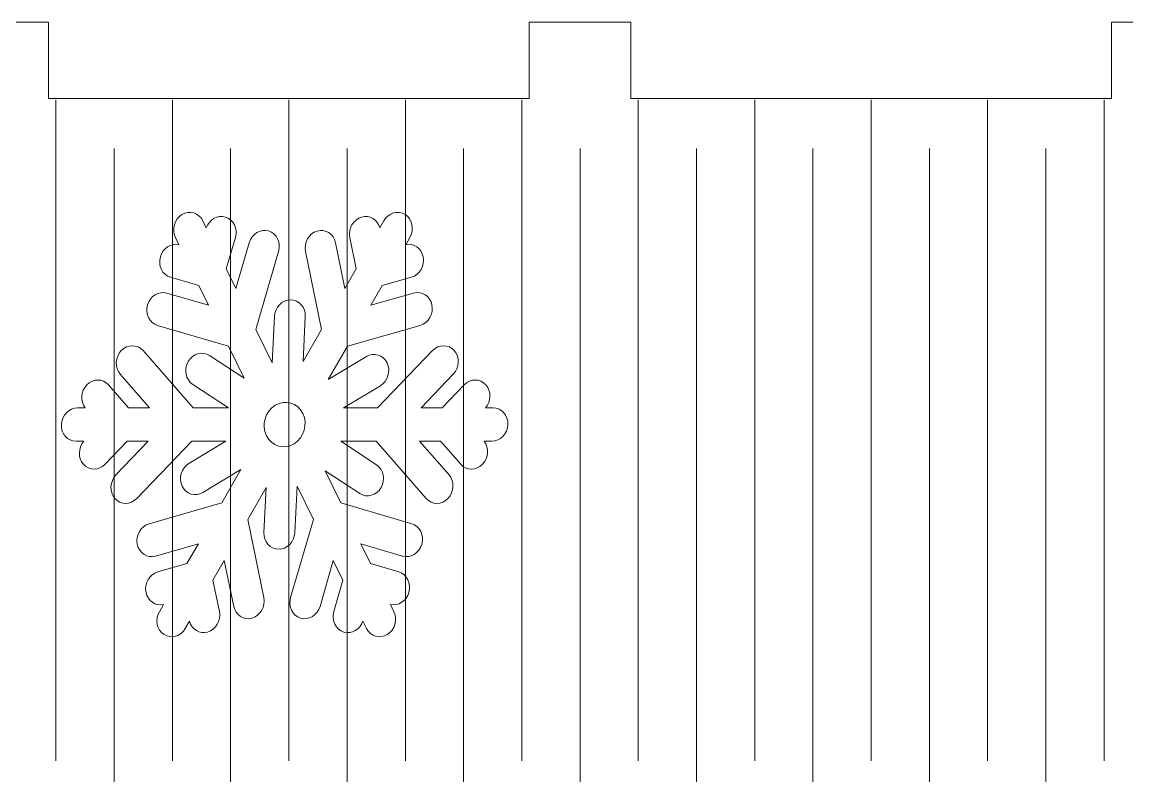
# Model space of a CAD drawing. Header units: centimetres. Extents: x -24.3 to 24.3, y -22.3 to 22.8.
# Drawn here: x -1.66 to 4.13, y -10.15 to -6.2 of the extents above; entities that cross this region are included whole.
import ezdxf

# ---------------------------------------------------------------- set-up
doc = ezdxf.new("R2010")
doc.units = ezdxf.units.CM
doc.header["$MEASUREMENT"] = 0
doc.layers.add('layer 1', color=7, linetype='Continuous')

msp = doc.modelspace()

# ---------------------------------------------------------------- linework, layer by layer
at = {"layer": 'layer 1', "color": 177, "lineweight": 9}
msp.add_open_spline([(-19.93213, -6.60133), (-19.93213, -6.60133), (-17.30459, -6.60133), (-17.30459, -6.60133), (-17.30459, -6.60133), (-17.30459, -6.60133), (-17.30459, -6.20133), (-17.30459, -6.20133), (-17.30459, -6.20133), (-17.30459, -6.20133), (-16.77125, -6.20133), (-16.77125, -6.20133), (-16.77125, -6.20133), (-16.77125, -6.20133), (-16.77125, -6.60133), (-16.77125, -6.60133), (-16.77125, -6.60133), (-16.77125, -6.60133), (-14.25361, -6.60133), (-14.25361, -6.60133), (-14.25361, -6.60133), (-14.25361, -6.60133), (-14.25361, -6.20133), (-14.25361, -6.20133), (-14.25361, -6.20133), (-14.25361, -6.20133), (-13.72028, -6.20133), (-13.72028, -6.20133), (-13.72028, -6.20133), (-13.72028, -6.20133), (-13.72028, -6.60133), (-13.72028, -6.60133), (-13.72028, -6.60133), (-13.72028, -6.60133), (-11.20265, -6.60133), (-11.20265, -6.60133), (-11.20265, -6.60133), (-11.20265, -6.60133), (-11.20265, -6.20133), (-11.20265, -6.20133), (-11.20265, -6.20133), (-11.20265, -6.20133), (-10.66932, -6.20133), (-10.66932, -6.20133), (-10.66932, -6.20133), (-10.66932, -6.20133), (-10.66932, -6.60133), (-10.66932, -6.60133), (-10.66932, -6.60133), (-10.66932, -6.60133), (-8.15169, -6.60133), (-8.15169, -6.60133), (-8.15169, -6.60133), (-8.15169, -6.60133), (-8.15169, -6.20133), (-8.15169, -6.20133), (-8.15169, -6.20133), (-8.15169, -6.20133), (-7.61836, -6.20133), (-7.61836, -6.20133), (-7.61836, -6.20133), (-7.61836, -6.20133), (-7.61836, -6.60133), (-7.61836, -6.60133), (-7.61836, -6.60133), (-7.61836, -6.60133), (-5.10073, -6.60133), (-5.10073, -6.60133), (-5.10073, -6.60133), (-5.10073, -6.60133), (-5.10073, -6.20133), (-5.10073, -6.20133), (-5.10073, -6.20133), (-5.10073, -6.20133), (-4.5674, -6.20133), (-4.5674, -6.20133), (-4.5674, -6.20133), (-4.5674, -6.20133), (-4.5674, -6.60133), (-4.5674, -6.60133), (-4.5674, -6.60133), (-4.5674, -6.60133), (-2.04977, -6.60133), (-2.04977, -6.60133), (-2.04977, -6.60133), (-2.04977, -6.60133), (-2.04977, -6.20133), (-2.04977, -6.20133), (-2.04977, -6.20133), (-2.04977, -6.20133), (-1.51644, -6.20133), (-1.51644, -6.20133), (-1.51644, -6.20133), (-1.51644, -6.20133), (-1.51644, -6.60133), (-1.51644, -6.60133), (-1.51644, -6.60133), (-1.51644, -6.60133), (1.0012, -6.60133), (1.0012, -6.60133), (1.0012, -6.60133), (1.0012, -6.60133), (1.0012, -6.20133), (1.0012, -6.20133), (1.0012, -6.20133), (1.0012, -6.20133), (1.53453, -6.20133), (1.53453, -6.20133), (1.53453, -6.20133), (1.53453, -6.20133), (1.53453, -6.60133), (1.53453, -6.60133), (1.53453, -6.60133), (1.53453, -6.60133), (4.05217, -6.60133), (4.05217, -6.60133), (4.05217, -6.60133), (4.05217, -6.60133), (4.05217, -6.20133), (4.05217, -6.20133), (4.05217, -6.20133), (4.05217, -6.20133), (4.58551, -6.20133), (4.58551, -6.20133), (4.58551, -6.20133), (4.58551, -6.20133), (4.58551, -6.60133), (4.58551, -6.60133), (4.58551, -6.60133), (4.58551, -6.60133), (7.10315, -6.60133), (7.10315, -6.60133), (7.10315, -6.60133), (7.10315, -6.60133), (7.10315, -6.20133), (7.10315, -6.20133), (7.10315, -6.20133), (7.10315, -6.20133), (7.63648, -6.20133), (7.63648, -6.20133), (7.63648, -6.20133), (7.63648, -6.20133), (7.63648, -6.60133), (7.63648, -6.60133), (7.63648, -6.60133), (7.63648, -6.60133), (10.15411, -6.60133), (10.15411, -6.60133), (10.15411, -6.60133), (10.15411, -6.60133), (10.15411, -6.20133), (10.15411, -6.20133), (10.15411, -6.20133), (10.15411, -6.20133), (10.68744, -6.20133), (10.68744, -6.20133), (10.68744, -6.20133), (10.68744, -6.20133), (10.68744, -6.60133), (10.68744, -6.60133), (10.68744, -6.60133), (10.68744, -6.60133), (13.20507, -6.60133), (13.20507, -6.60133), (13.20507, -6.60133), (13.20507, -6.60133), (13.20507, -6.20133), (13.20507, -6.20133), (13.20507, -6.20133), (13.20507, -6.20133), (13.7384, -6.20133), (13.7384, -6.20133), (13.7384, -6.20133), (13.7384, -6.20133), (13.7384, -6.60133), (13.7384, -6.60133), (13.7384, -6.60133), (13.7384, -6.60133), (16.25603, -6.60133), (16.25603, -6.60133), (16.25603, -6.60133), (16.25603, -6.60133), (16.25603, -6.20133), (16.25603, -6.20133), (16.25603, -6.20133), (16.25603, -6.20133), (16.78936, -6.20133), (16.78936, -6.20133), (16.78936, -6.20133), (16.78936, -6.20133), (16.78936, -6.60133), (16.78936, -6.60133), (16.78936, -6.60133), (16.78936, -6.60133), (19.30699, -6.60133), (19.30699, -6.60133), (19.30699, -6.60133), (19.30699, -6.60133), (19.30699, -6.20133), (19.30699, -6.20133), (19.30699, -6.20133), (19.30699, -6.20133), (19.84032, -6.20133), (19.84032, -6.20133), (19.84032, -6.20133), (19.84032, -6.20133), (19.84032, -6.60133), (19.84032, -6.60133), (19.84032, -6.60133), (19.84032, -6.60133), (22.46787, -6.60133), (22.46787, -6.60133), (22.46787, -6.60133), (22.46787, -6.60133), (22.46787, -6.20133), (22.46787, -6.20133), (22.46787, -6.20133), (22.46787, -6.20133), (23.0012, -6.20133), (23.0012, -6.20133), (23.0012, -6.20133), (23.0012, -8.91244), (23.0012, -11.62356), (23.0012, -14.33467), (23.0012, -14.33467), (23.0012, -14.33467), (22.46787, -14.33467), (22.46787, -14.33467), (22.46787, -14.33467), (22.46787, -14.33467), (22.46787, -13.93467), (22.46787, -13.93467), (22.46787, -13.93467), (22.46787, -13.93467), (19.84032, -13.93467), (19.84032, -13.93467), (19.84032, -13.93467), (19.84032, -13.93467), (19.84032, -14.33467), (19.84032, -14.33467), (19.84032, -14.33467), (19.84032, -14.33467), (19.30699, -14.33467), (19.30699, -14.33467), (19.30699, -14.33467), (19.30699, -14.33467), (19.30699, -13.93467), (19.30699, -13.93467), (19.30699, -13.93467), (19.30699, -13.93467), (16.78936, -13.93467), (16.78936, -13.93467), (16.78936, -13.93467), (16.78936, -13.93467), (16.78936, -14.33467), (16.78936, -14.33467), (16.78936, -14.33467), (16.78936, -14.33467), (16.25603, -14.33467), (16.25603, -14.33467), (16.25603, -14.33467), (16.25603, -14.33467), (16.25603, -13.93467), (16.25603, -13.93467), (16.25603, -13.93467), (16.25603, -13.93467), (13.7384, -13.93467), (13.7384, -13.93467), (13.7384, -13.93467), (13.7384, -13.93467), (13.7384, -14.33467), (13.7384, -14.33467), (13.7384, -14.33467), (13.7384, -14.33467), (13.20507, -14.33467), (13.20507, -14.33467), (13.20507, -14.33467), (13.20507, -14.33467), (13.20507, -13.93467), (13.20507, -13.93467), (13.20507, -13.93467), (13.20507, -13.93467), (10.68744, -13.93467), (10.68744, -13.93467), (10.68744, -13.93467), (10.68744, -13.93467), (10.68744, -14.33467), (10.68744, -14.33467), (10.68744, -14.33467), (10.68744, -14.33467), (10.15411, -14.33467), (10.15411, -14.33467), (10.15411, -14.33467), (10.15411, -14.33467), (10.15411, -13.93467), (10.15411, -13.93467), (10.15411, -13.93467), (10.15411, -13.93467), (7.63648, -13.93467), (7.63648, -13.93467), (7.63648, -13.93467), (7.63648, -13.93467), (7.63648, -14.33467), (7.63648, -14.33467), (7.63648, -14.33467), (7.63648, -14.33467), (7.10315, -14.33467), (7.10315, -14.33467), (7.10315, -14.33467), (7.10315, -14.33467), (7.10315, -13.93467), (7.10315, -13.93467), (7.10315, -13.93467), (7.10315, -13.93467), (4.58551, -13.93467), (4.58551, -13.93467), (4.58551, -13.93467), (4.58551, -13.93467), (4.58551, -14.33467), (4.58551, -14.33467), (4.58551, -14.33467), (4.58551, -14.33467), (4.05217, -14.33467), (4.05217, -14.33467), (4.05217, -14.33467), (4.05217, -14.33467), (4.05217, -13.93467), (4.05217, -13.93467), (4.05217, -13.93467), (4.05217, -13.93467), (1.53453, -13.93467), (1.53453, -13.93467), (1.53453, -13.93467), (1.53453, -13.93467), (1.53453, -14.33467), (1.53453, -14.33467), (1.53453, -14.33467), (1.53453, -14.33467), (1.0012, -14.33467), (1.0012, -14.33467), (1.0012, -14.33467), (1.0012, -14.33467), (1.0012, -13.93467), (1.0012, -13.93467), (1.0012, -13.93467), (1.0012, -13.93467), (-1.51644, -13.93467), (-1.51644, -13.93467), (-1.51644, -13.93467), (-1.51644, -13.93467), (-1.51644, -14.33467), (-1.51644, -14.33467), (-1.51644, -14.33467), (-1.51644, -14.33467), (-2.04977, -14.33467), (-2.04977, -14.33467), (-2.04977, -14.33467), (-2.04977, -14.33467), (-2.04977, -13.93467), (-2.04977, -13.93467), (-2.04977, -13.93467), (-2.04977, -13.93467), (-4.5674, -13.93467), (-4.5674, -13.93467), (-4.5674, -13.93467), (-4.5674, -13.93467), (-4.5674, -14.33467), (-4.5674, -14.33467), (-4.5674, -14.33467), (-4.5674, -14.33467), (-5.10073, -14.33467), (-5.10073, -14.33467), (-5.10073, -14.33467), (-5.10073, -14.33467), (-5.10073, -13.93467), (-5.10073, -13.93467), (-5.10073, -13.93467), (-5.10073, -13.93467), (-7.61836, -13.93467), (-7.61836, -13.93467), (-7.61836, -13.93467), (-7.61836, -13.93467), (-7.61836, -14.33467), (-7.61836, -14.33467), (-7.61836, -14.33467), (-7.61836, -14.33467), (-8.15169, -14.33467), (-8.15169, -14.33467), (-8.15169, -14.33467), (-8.15169, -14.33467), (-8.15169, -13.93467), (-8.15169, -13.93467), (-8.15169, -13.93467), (-8.15169, -13.93467), (-10.66932, -13.93467), (-10.66932, -13.93467), (-10.66932, -13.93467), (-10.66932, -13.93467), (-10.66932, -14.33467), (-10.66932, -14.33467), (-10.66932, -14.33467), (-10.66932, -14.33467), (-11.20265, -14.33467), (-11.20265, -14.33467), (-11.20265, -14.33467), (-11.20265, -14.33467), (-11.20265, -13.93467), (-11.20265, -13.93467), (-11.20265, -13.93467), (-11.20265, -13.93467), (-13.72028, -13.93467), (-13.72028, -13.93467), (-13.72028, -13.93467), (-13.72028, -13.93467), (-13.72028, -14.33467), (-13.72028, -14.33467), (-13.72028, -14.33467), (-13.72028, -14.33467), (-14.25361, -14.33467), (-14.25361, -14.33467), (-14.25361, -14.33467), (-14.25361, -14.33467), (-14.25361, -13.93467), (-14.25361, -13.93467), (-14.25361, -13.93467), (-14.25361, -13.93467), (-16.77125, -13.93467), (-16.77125, -13.93467), (-16.77125, -13.93467), (-16.77125, -13.93467), (-16.77125, -14.33467), (-16.77125, -14.33467), (-16.77125, -14.33467), (-16.77125, -14.33467), (-17.30459, -14.33467), (-17.30459, -14.33467), (-17.30459, -14.33467), (-17.30459, -14.33467), (-17.30459, -13.93467), (-17.30459, -13.93467), (-17.30459, -13.93467), (-17.30459, -13.93467), (-19.93213, -13.93467), (-19.93213, -13.93467), (-19.93213, -13.93467), (-19.93213, -13.93467), (-19.93213, -14.33467), (-19.93213, -14.33467), (-19.93213, -14.33467), (-19.93213, -14.33467), (-20.46547, -14.33467), (-20.46547, -14.33467), (-20.46547, -14.33467), (-20.46547, -11.62356), (-20.46547, -8.91244), (-20.46547, -6.20133), (-20.46547, -6.20133), (-20.46547, -6.20133), (-19.93213, -6.20133), (-19.93213, -6.20133), (-19.93213, -6.20133), (-19.93213, -6.20133), (-19.93213, -6.60133), (-19.93213, -6.60133)], degree=3, knots=[0, 0, 0, 0, 0.008547, 0.008547, 0.008547, 0.008547, 0.017094, 0.017094, 0.017094, 0.017094, 0.025641, 0.025641, 0.025641, 0.025641, 0.034188, 0.034188, 0.034188, 0.034188, 0.042735, 0.042735, 0.042735, 0.042735, 0.0512821, 0.0512821, 0.0512821, 0.0512821, 0.0598291, 0.0598291, 0.0598291, 0.0598291, 0.0683761, 0.0683761, 0.0683761, 0.0683761, 0.0769231, 0.0769231, 0.0769231, 0.0769231, 0.0854701, 0.0854701, 0.0854701, 0.0854701, 0.0940171, 0.0940171, 0.0940171, 0.0940171, 0.1025641, 0.1025641, 0.1025641, 0.1025641, 0.1111111, 0.1111111, 0.1111111, 0.1111111, 0.1196581, 0.1196581, 0.1196581, 0.1196581, 0.1282051, 0.1282051, 0.1282051, 0.1282051, 0.1367521, 0.1367521, 0.1367521, 0.1367521, 0.1452991, 0.1452991, 0.1452991, 0.1452991, 0.1538462, 0.1538462, 0.1538462, 0.1538462, 0.1623932, 0.1623932, 0.1623932, 0.1623932, 0.1709402, 0.1709402, 0.1709402, 0.1709402, 0.1794872, 0.1794872, 0.1794872, 0.1794872, 0.1880342, 0.1880342, 0.1880342, 0.1880342, 0.1965812, 0.1965812, 0.1965812, 0.1965812, 0.2051282, 0.2051282, 0.2051282, 0.2051282, 0.2136752, 0.2136752, 0.2136752, 0.2136752, 0.2222222, 0.2222222, 0.2222222, 0.2222222, 0.2307692, 0.2307692, 0.2307692, 0.2307692, 0.2393162, 0.2393162, 0.2393162, 0.2393162, 0.2478632, 0.2478632, 0.2478632, 0.2478632, 0.2564103, 0.2564103, 0.2564103, 0.2564103, 0.2649573, 0.2649573, 0.2649573, 0.2649573, 0.2735043, 0.2735043, 0.2735043, 0.2735043, 0.2820513, 0.2820513, 0.2820513, 0.2820513, 0.2905983, 0.2905983, 0.2905983, 0.2905983, 0.2991453, 0.2991453, 0.2991453, 0.2991453, 0.3076923, 0.3076923, 0.3076923, 0.3076923, 0.3162393, 0.3162393, 0.3162393, 0.3162393, 0.3247863, 0.3247863, 0.3247863, 0.3247863, 0.3333333, 0.3333333, 0.3333333, 0.3333333, 0.3418803, 0.3418803, 0.3418803, 0.3418803, 0.3504274, 0.3504274, 0.3504274, 0.3504274, 0.3589744, 0.3589744, 0.3589744, 0.3589744, 0.3675214, 0.3675214, 0.3675214, 0.3675214, 0.3760684, 0.3760684, 0.3760684, 0.3760684, 0.3846154, 0.3846154, 0.3846154, 0.3846154, 0.3931624, 0.3931624, 0.3931624, 0.3931624, 0.4017094, 0.4017094, 0.4017094, 0.4017094, 0.4102564, 0.4102564, 0.4102564, 0.4102564, 0.4188034, 0.4188034, 0.4188034, 0.4188034, 0.4273504, 0.4273504, 0.4273504, 0.4273504, 0.4358974, 0.4358974, 0.4358974, 0.4358974, 0.4444444, 0.4444444, 0.4444444, 0.4444444, 0.4529915, 0.4529915, 0.4529915, 0.4529915, 0.4615385, 0.4615385, 0.4615385, 0.4615385, 0.4700855, 0.4700855, 0.4700855, 0.4700855, 0.4786325, 0.4786325, 0.4786325, 0.4786325, 0.4871795, 0.4871795, 0.4871795, 0.4871795, 0.4957265, 0.4957265, 0.4957265, 0.4957265, 0.5042735, 0.5042735, 0.5042735, 0.5042735, 0.5128205, 0.5128205, 0.5128205, 0.5128205, 0.5213675, 0.5213675, 0.5213675, 0.5213675, 0.5299145, 0.5299145, 0.5299145, 0.5299145, 0.5384615, 0.5384615, 0.5384615, 0.5384615, 0.5470085, 0.5470085, 0.5470085, 0.5470085, 0.5555556, 0.5555556, 0.5555556, 0.5555556, 0.5641026, 0.5641026, 0.5641026, 0.5641026, 0.5726496, 0.5726496, 0.5726496, 0.5726496, 0.5811966, 0.5811966, 0.5811966, 0.5811966, 0.5897436, 0.5897436, 0.5897436, 0.5897436, 0.5982906, 0.5982906, 0.5982906, 0.5982906, 0.6068376, 0.6068376, 0.6068376, 0.6068376, 0.6153846, 0.6153846, 0.6153846, 0.6153846, 0.6239316, 0.6239316, 0.6239316, 0.6239316, 0.6324786, 0.6324786, 0.6324786, 0.6324786, 0.6410256, 0.6410256, 0.6410256, 0.6410256, 0.6495726, 0.6495726, 0.6495726, 0.6495726, 0.6581197, 0.6581197, 0.6581197, 0.6581197, 0.6666667, 0.6666667, 0.6666667, 0.6666667, 0.6752137, 0.6752137, 0.6752137, 0.6752137, 0.6837607, 0.6837607, 0.6837607, 0.6837607, 0.6923077, 0.6923077, 0.6923077, 0.6923077, 0.7008547, 0.7008547, 0.7008547, 0.7008547, 0.7094017, 0.7094017, 0.7094017, 0.7094017, 0.7179487, 0.7179487, 0.7179487, 0.7179487, 0.7264957, 0.7264957, 0.7264957, 0.7264957, 0.7350427, 0.7350427, 0.7350427, 0.7350427, 0.7435897, 0.7435897, 0.7435897, 0.7435897, 0.7521368, 0.7521368, 0.7521368, 0.7521368, 0.7606838, 0.7606838, 0.7606838, 0.7606838, 0.7692308, 0.7692308, 0.7692308, 0.7692308, 0.7777778, 0.7777778, 0.7777778, 0.7777778, 0.7863248, 0.7863248, 0.7863248, 0.7863248, 0.7948718, 0.7948718, 0.7948718, 0.7948718, 0.8034188, 0.8034188, 0.8034188, 0.8034188, 0.8119658, 0.8119658, 0.8119658, 0.8119658, 0.8205128, 0.8205128, 0.8205128, 0.8205128, 0.8290598, 0.8290598, 0.8290598, 0.8290598, 0.8376068, 0.8376068, 0.8376068, 0.8376068, 0.8461538, 0.8461538, 0.8461538, 0.8461538, 0.8547009, 0.8547009, 0.8547009, 0.8547009, 0.8632479, 0.8632479, 0.8632479, 0.8632479, 0.8717949, 0.8717949, 0.8717949, 0.8717949, 0.8803419, 0.8803419, 0.8803419, 0.8803419, 0.8888889, 0.8888889, 0.8888889, 0.8888889, 0.8974359, 0.8974359, 0.8974359, 0.8974359, 0.9059829, 0.9059829, 0.9059829, 0.9059829, 0.9145299, 0.9145299, 0.9145299, 0.9145299, 0.9230769, 0.9230769, 0.9230769, 0.9230769, 0.9316239, 0.9316239, 0.9316239, 0.9316239, 0.9401709, 0.9401709, 0.9401709, 0.9401709, 0.9487179, 0.9487179, 0.9487179, 0.9487179, 0.957265, 0.957265, 0.957265, 0.957265, 0.965812, 0.965812, 0.965812, 0.965812, 0.974359, 0.974359, 0.974359, 0.974359, 0.982906, 0.982906, 0.982906, 0.982906, 1, 1, 1, 1], dxfattribs=at)
for points in [[(-1.478, -10.07005), (-1.478, -10.07005), (-1.478, -6.60761), (-1.478, -6.60761)], [(-0.8678, -10.07005), (-0.8678, -10.07005), (-0.8678, -6.60761), (-0.8678, -6.60761)], [(-0.25761, -10.07005), (-0.25761, -10.07005), (-0.25761, -6.60761), (-0.25761, -6.60761)], [(0.35258, -10.07005), (0.35258, -10.07005), (0.35258, -6.60761), (0.35258, -6.60761)], [(0.96278, -10.07005), (0.96278, -10.07005), (0.96278, -6.60761), (0.96278, -6.60761)], [(1.57297, -10.07005), (1.57297, -10.07005), (1.57297, -6.60761), (1.57297, -6.60761)], [(2.18316, -10.07005), (2.18316, -10.07005), (2.18316, -6.60761), (2.18316, -6.60761)], [(2.79336, -10.07005), (2.79336, -10.07005), (2.79336, -6.60761), (2.79336, -6.60761)], [(3.40355, -10.07005), (3.40355, -10.07005), (3.40355, -6.60761), (3.40355, -6.60761)], [(4.01375, -10.07005), (4.01375, -10.07005), (4.01375, -6.60761), (4.01375, -6.60761)], [(-1.1729, -6.86263), (-1.1729, -6.86263), (-1.1729, -13.67337), (-1.1729, -13.67337)], [(-0.56271, -6.86263), (-0.56271, -6.86263), (-0.56271, -13.67337), (-0.56271, -13.67337)], [(0.04749, -6.86263), (0.04749, -6.86263), (0.04749, -13.67337), (0.04749, -13.67337)], [(0.65768, -6.86263), (0.65768, -6.86263), (0.65768, -13.67337), (0.65768, -13.67337)], [(1.26787, -6.86263), (1.26787, -6.86263), (1.26787, -13.67337), (1.26787, -13.67337)], [(1.87807, -6.86263), (1.87807, -6.86263), (1.87807, -13.67337), (1.87807, -13.67337)], [(2.48826, -6.86263), (2.48826, -6.86263), (2.48826, -13.67337), (2.48826, -13.67337)], [(3.09846, -6.86263), (3.09846, -6.86263), (3.09846, -13.67337), (3.09846, -13.67337)], [(3.70865, -6.86263), (3.70865, -6.86263), (3.70865, -13.67337), (3.70865, -13.67337)]]:
    msp.add_open_spline(points, degree=3, dxfattribs=at)
at = {"layer": 'layer 1', "color": 7, "lineweight": 9}
for points, knots in [([(-0.53512, -7.59679), (-0.53512, -7.59679), (-0.46531, -7.35693), (-0.46531, -7.35693), (-0.46531, -7.35693), (-0.45176, -7.31037), (-0.40617, -7.28264), (-0.36381, -7.29518), (-0.36381, -7.29518), (-0.32146, -7.30772), (-0.29797, -7.35591), (-0.31151, -7.40247), (-0.31151, -7.40247), (-0.31151, -7.40247), (-0.43039, -7.8109), (-0.43039, -7.8109), (-0.43039, -7.8109), (-0.43039, -7.8109), (-0.34499, -7.98549), (-0.34499, -7.98549), (-0.34499, -7.98549), (-0.34499, -7.98549), (-0.33312, -7.74272), (-0.33312, -7.74272), (-0.33312, -7.74272), (-0.33076, -7.6945), (-0.29262, -7.65545), (-0.24822, -7.65576), (-0.24822, -7.65576), (-0.2038, -7.65609), (-0.16952, -7.69566), (-0.17187, -7.74387), (-0.17187, -7.74387), (-0.17187, -7.74387), (-0.18335, -7.97869), (-0.18335, -7.97869), (-0.18335, -7.97869), (-0.18335, -7.97869), (-0.08692, -7.8109), (-0.08692, -7.8109), (-0.08692, -7.8109), (-0.08692, -7.8109), (-0.17083, -7.40248), (-0.17083, -7.40248), (-0.17083, -7.40248), (-0.18039, -7.35593), (-0.15277, -7.30773), (-0.10934, -7.29519), (-0.10934, -7.29519), (-0.06591, -7.28265), (-0.02269, -7.31039), (-0.01313, -7.35694), (-0.01313, -7.35694), (-0.01313, -7.35694), (0.03614, -7.59679), (0.03614, -7.59679), (0.03614, -7.59679), (0.03614, -7.59679), (0.09565, -7.49326), (0.09565, -7.49326), (0.09565, -7.49326), (0.09565, -7.49326), (0.06198, -7.32939), (0.06198, -7.32939), (0.06198, -7.32939), (0.05242, -7.28285), (0.08004, -7.23464), (0.12347, -7.2221), (0.12347, -7.2221), (0.16545, -7.20997), (0.20727, -7.23551), (0.21863, -7.27931), (0.21863, -7.27931), (0.21863, -7.27931), (0.24048, -7.2413), (0.24048, -7.2413), (0.24048, -7.2413), (0.26448, -7.19954), (0.31458, -7.18515), (0.35201, -7.20926), (0.35201, -7.20926), (0.38945, -7.23337), (0.40042, -7.28708), (0.37641, -7.32883), (0.37641, -7.32883), (0.37641, -7.32883), (0.35457, -7.36683), (0.35457, -7.36683), (0.35457, -7.36683), (0.39654, -7.35738), (0.43719, -7.38492), (0.44632, -7.42997), (0.44632, -7.42997), (0.45576, -7.47656), (0.42802, -7.52468), (0.38457, -7.53709), (0.38457, -7.53709), (0.38457, -7.53709), (0.23159, -7.5808), (0.23159, -7.5808), (0.23159, -7.5808), (0.23159, -7.5808), (0.17208, -7.68432), (0.17208, -7.68432), (0.17208, -7.68432), (0.17208, -7.68432), (0.396, -7.62036), (0.396, -7.62036), (0.396, -7.62036), (0.43945, -7.60794), (0.48259, -7.63582), (0.49204, -7.68241), (0.49204, -7.68241), (0.50148, -7.72899), (0.47374, -7.7771), (0.43028, -7.78952), (0.43028, -7.78952), (0.43028, -7.78952), (0.04902, -7.89844), (0.04902, -7.89844), (0.04902, -7.89844), (0.04902, -7.89844), (-0.05133, -8.07303), (-0.05133, -8.07303), (-0.05133, -8.07303), (-0.05133, -8.07303), (0.14828, -7.95303), (0.14828, -7.95303), (0.14828, -7.95303), (0.18792, -7.9292), (0.23669, -7.94395), (0.25684, -7.98586), (0.25684, -7.98586), (0.27701, -8.02777), (0.26112, -8.08139), (0.22149, -8.10521), (0.22149, -8.10521), (0.22149, -8.10521), (0.02845, -8.22127), (0.02845, -8.22127), (0.02845, -8.22127), (0.02845, -8.22127), (0.20694, -8.22127), (0.20694, -8.22127), (0.20694, -8.22127), (0.20694, -8.22127), (0.49496, -7.92176), (0.49496, -7.92176), (0.49496, -7.92176), (0.52779, -7.88762), (0.57903, -7.88755), (0.60903, -7.92158), (0.60903, -7.92158), (0.63902, -7.95563), (0.63671, -8.01124), (0.60389, -8.04538), (0.60389, -8.04538), (0.60389, -8.04538), (0.43475, -8.22127), (0.43475, -8.22127), (0.43475, -8.22127), (0.43475, -8.22127), (0.54489, -8.22127), (0.54489, -8.22127), (0.54489, -8.22127), (0.54489, -8.22127), (0.66046, -8.1011), (0.66046, -8.1011), (0.66046, -8.1011), (0.69328, -8.06696), (0.74452, -8.06689), (0.77452, -8.10094), (0.77452, -8.10094), (0.80352, -8.13385), (0.80232, -8.18693), (0.77252, -8.22127), (0.77252, -8.22127), (0.77252, -8.22127), (0.81295, -8.22127), (0.81295, -8.22127), (0.81295, -8.22127), (0.85737, -8.22127), (0.89192, -8.26059), (0.88985, -8.3088), (0.88985, -8.3088), (0.88779, -8.357), (0.84987, -8.39633), (0.80546, -8.39633), (0.80546, -8.39633), (0.80546, -8.39633), (0.76503, -8.39633), (0.76503, -8.39633), (0.76503, -8.39633), (0.79189, -8.43067), (0.78855, -8.48376), (0.75672, -8.51669), (0.75672, -8.51669), (0.72381, -8.55072), (0.67258, -8.55065), (0.64267, -8.51651), (0.64267, -8.51651), (0.64267, -8.51651), (0.53738, -8.39633), (0.53738, -8.39633), (0.53738, -8.39633), (0.53738, -8.39633), (0.42724, -8.39633), (0.42724, -8.39633), (0.42724, -8.39633), (0.42724, -8.39633), (0.58134, -8.57223), (0.58134, -8.57223), (0.58134, -8.57223), (0.61124, -8.60637), (0.60879, -8.66198), (0.57588, -8.69603), (0.57588, -8.69603), (0.54296, -8.73006), (0.49173, -8.72999), (0.46182, -8.69585), (0.46182, -8.69585), (0.46182, -8.69585), (0.19944, -8.39633), (0.19944, -8.39633), (0.19944, -8.39633), (0.19944, -8.39633), (0.01369, -8.39633), (0.01369, -8.39633), (0.01369, -8.39633), (0.01369, -8.39633), (0.20142, -8.51911), (0.20142, -8.51911), (0.20142, -8.51911), (0.2387, -8.5435), (0.24933, -8.5973), (0.22509, -8.63889), (0.22509, -8.63889), (0.20084, -8.68048), (0.15066, -8.69453), (0.11338, -8.67014), (0.11338, -8.67014), (0.11338, -8.67014), (-0.06819, -8.55139), (-0.06819, -8.55139), (-0.06819, -8.55139), (-0.06819, -8.55139), (0.01388, -8.71917), (0.01388, -8.71917), (0.01388, -8.71917), (0.01388, -8.71917), (0.38582, -8.82809), (0.38582, -8.82809), (0.38582, -8.82809), (0.42822, -8.8405), (0.45184, -8.88862), (0.43841, -8.9352), (0.43841, -8.9352), (0.42497, -8.98179), (0.37944, -9.00967), (0.33706, -8.99725), (0.33706, -8.99725), (0.33706, -8.99725), (0.11862, -8.93329), (0.11862, -8.93329), (0.11862, -8.93329), (0.11862, -8.93329), (0.16926, -9.03681), (0.16926, -9.03681), (0.16926, -9.03681), (0.16926, -9.03681), (0.31849, -9.0805), (0.31849, -9.0805), (0.31849, -9.0805), (0.36089, -9.09292), (0.38451, -9.14104), (0.37108, -9.18762), (0.37108, -9.18762), (0.35809, -9.23268), (0.31507, -9.26023), (0.27392, -9.25077), (0.27392, -9.25077), (0.27392, -9.25077), (0.29251, -9.28878), (0.29251, -9.28878), (0.29251, -9.28878), (0.31294, -9.33053), (0.29738, -9.38424), (0.25788, -9.40835), (0.25788, -9.40835), (0.21837, -9.43246), (0.16951, -9.41806), (0.14908, -9.37631), (0.14908, -9.37631), (0.14908, -9.37631), (0.13049, -9.3383), (0.13049, -9.3383), (0.13049, -9.3383), (0.11537, -9.3821), (0.07138, -9.40764), (0.03043, -9.39551), (0.03043, -9.39551), (-0.01193, -9.38296), (-0.03542, -9.33476), (-0.02187, -9.28822), (-0.02187, -9.28822), (-0.02187, -9.28822), (0.02583, -9.12435), (0.02583, -9.12435), (0.02583, -9.12435), (0.02583, -9.12435), (-0.02481, -9.02082), (-0.02481, -9.02082), (-0.02481, -9.02082), (-0.02481, -9.02082), (-0.09462, -9.26067), (-0.09462, -9.26067), (-0.09462, -9.26067), (-0.10817, -9.30722), (-0.15376, -9.33496), (-0.19612, -9.32242), (-0.19612, -9.32242), (-0.23848, -9.30988), (-0.26197, -9.26168), (-0.24842, -9.21513), (-0.24842, -9.21513), (-0.24842, -9.21513), (-0.12955, -8.8067), (-0.12955, -8.8067), (-0.12955, -8.8067), (-0.12955, -8.8067), (-0.21494, -8.63213), (-0.21494, -8.63213), (-0.21494, -8.63213), (-0.21494, -8.63213), (-0.22682, -8.87489), (-0.22682, -8.87489), (-0.22682, -8.87489), (-0.22918, -8.92311), (-0.26732, -8.96216), (-0.31172, -8.96185), (-0.31172, -8.96185), (-0.35613, -8.96152), (-0.39042, -8.92195), (-0.38807, -8.87374), (-0.38807, -8.87374), (-0.38807, -8.87374), (-0.37659, -8.63892), (-0.37659, -8.63892), (-0.37659, -8.63892), (-0.37659, -8.63892), (-0.47301, -8.80669), (-0.47301, -8.80669), (-0.47301, -8.80669), (-0.47301, -8.80669), (-0.38911, -9.21513), (-0.38911, -9.21513), (-0.38911, -9.21513), (-0.37955, -9.26168), (-0.40716, -9.30988), (-0.4506, -9.32242), (-0.4506, -9.32242), (-0.49403, -9.33496), (-0.53724, -9.30722), (-0.54681, -9.26067), (-0.54681, -9.26067), (-0.54681, -9.26067), (-0.59608, -9.02081), (-0.59608, -9.02081), (-0.59608, -9.02081), (-0.59608, -9.02081), (-0.65559, -9.12433), (-0.65559, -9.12433), (-0.65559, -9.12433), (-0.65559, -9.12433), (-0.62192, -9.28822), (-0.62192, -9.28822), (-0.62192, -9.28822), (-0.61236, -9.33477), (-0.63997, -9.38296), (-0.6834, -9.39551), (-0.6834, -9.39551), (-0.7254, -9.40764), (-0.7672, -9.3821), (-0.77857, -9.3383), (-0.77857, -9.3383), (-0.77857, -9.3383), (-0.80041, -9.37631), (-0.80041, -9.37631), (-0.80041, -9.37631), (-0.82441, -9.41806), (-0.87451, -9.43246), (-0.91195, -9.40835), (-0.91195, -9.40835), (-0.94939, -9.38424), (-0.96035, -9.33053), (-0.93635, -9.28878), (-0.93635, -9.28878), (-0.93635, -9.28878), (-0.9145, -9.25077), (-0.9145, -9.25077), (-0.9145, -9.25077), (-0.95648, -9.26022), (-0.99712, -9.23267), (-1.00625, -9.18763), (-1.00625, -9.18763), (-1.0157, -9.14104), (-0.98796, -9.09292), (-0.94451, -9.0805), (-0.94451, -9.0805), (-0.94451, -9.0805), (-0.79152, -9.0368), (-0.79152, -9.0368), (-0.79152, -9.0368), (-0.79152, -9.0368), (-0.73203, -8.93329), (-0.73203, -8.93329), (-0.73203, -8.93329), (-0.73203, -8.93329), (-0.95594, -8.99725), (-0.95594, -8.99725), (-0.95594, -8.99725), (-0.99938, -9.00967), (-1.04253, -8.98179), (-1.05197, -8.9352), (-1.05197, -8.9352), (-1.06142, -8.88862), (-1.03368, -8.8405), (-0.99022, -8.82809), (-0.99022, -8.82809), (-0.99022, -8.82809), (-0.60897, -8.71917), (-0.60897, -8.71917), (-0.60897, -8.71917), (-0.60897, -8.71917), (-0.50861, -8.54457), (-0.50861, -8.54457), (-0.50861, -8.54457), (-0.50861, -8.54457), (-0.70821, -8.66458), (-0.70821, -8.66458), (-0.70821, -8.66458), (-0.74785, -8.68841), (-0.79663, -8.67366), (-0.81678, -8.63175), (-0.81678, -8.63175), (-0.83695, -8.58984), (-0.82105, -8.53622), (-0.78143, -8.5124), (-0.78143, -8.5124), (-0.78143, -8.5124), (-0.58836, -8.39633), (-0.58836, -8.39633), (-0.58836, -8.39633), (-0.58836, -8.39633), (-0.76687, -8.39633), (-0.76687, -8.39633), (-0.76687, -8.39633), (-0.76687, -8.39633), (-1.05489, -8.69585), (-1.05489, -8.69585), (-1.05489, -8.69585), (-1.08773, -8.72999), (-1.13897, -8.73006), (-1.16896, -8.69603), (-1.16896, -8.69603), (-1.19896, -8.66198), (-1.19665, -8.60637), (-1.16383, -8.57223), (-1.16383, -8.57223), (-1.16383, -8.57223), (-0.99467, -8.39633), (-0.99467, -8.39633), (-0.99467, -8.39633), (-0.99467, -8.39633), (-1.10481, -8.39633), (-1.10481, -8.39633), (-1.10481, -8.39633), (-1.10481, -8.39633), (-1.22038, -8.51651), (-1.22038, -8.51651), (-1.22038, -8.51651), (-1.25322, -8.55065), (-1.30446, -8.55072), (-1.33445, -8.51669), (-1.33445, -8.51669), (-1.36346, -8.48376), (-1.36226, -8.43067), (-1.33246, -8.39633), (-1.33246, -8.39633), (-1.33246, -8.39633), (-1.37289, -8.39633), (-1.37289, -8.39633), (-1.37289, -8.39633), (-1.4173, -8.39633), (-1.45185, -8.357), (-1.44979, -8.3088), (-1.44979, -8.3088), (-1.44773, -8.26059), (-1.40981, -8.22127), (-1.36539, -8.22127), (-1.36539, -8.22127), (-1.36539, -8.22127), (-1.32497, -8.22127), (-1.32497, -8.22127), (-1.32497, -8.22127), (-1.35181, -8.18693), (-1.34847, -8.13385), (-1.31665, -8.10092), (-1.31665, -8.10092), (-1.28373, -8.06689), (-1.2325, -8.06696), (-1.20259, -8.1011), (-1.20259, -8.1011), (-1.20259, -8.1011), (-1.09731, -8.22127), (-1.09731, -8.22127), (-1.09731, -8.22127), (-1.09731, -8.22127), (-0.98719, -8.22127), (-0.98719, -8.22127), (-0.98719, -8.22127), (-0.98719, -8.22127), (-1.14127, -8.04538), (-1.14127, -8.04538), (-1.14127, -8.04538), (-1.17117, -8.01124), (-1.16872, -7.95563), (-1.13581, -7.92158), (-1.13581, -7.92158), (-1.1029, -7.88755), (-1.05167, -7.88762), (-1.02176, -7.92176), (-1.02176, -7.92176), (-1.02176, -7.92176), (-0.75938, -8.22127), (-0.75938, -8.22127), (-0.75938, -8.22127), (-0.75938, -8.22127), (-0.57364, -8.22127), (-0.57364, -8.22127), (-0.57364, -8.22127), (-0.57364, -8.22127), (-0.76136, -8.09848), (-0.76136, -8.09848), (-0.76136, -8.09848), (-0.79863, -8.0741), (-0.80927, -8.02029), (-0.78502, -7.9787), (-0.78502, -7.9787), (-0.76077, -7.93711), (-0.7106, -7.92307), (-0.67332, -7.94745), (-0.67332, -7.94745), (-0.67332, -7.94745), (-0.49176, -8.06622), (-0.49176, -8.06622), (-0.49176, -8.06622), (-0.49176, -8.06622), (-0.57383, -7.89844), (-0.57383, -7.89844), (-0.57383, -7.89844), (-0.57383, -7.89844), (-0.94575, -7.78952), (-0.94575, -7.78952), (-0.94575, -7.78952), (-0.98814, -7.7771), (-1.01177, -7.72899), (-0.99833, -7.68241), (-0.99833, -7.68241), (-0.9849, -7.63582), (-0.93937, -7.60794), (-0.89698, -7.62036), (-0.89698, -7.62036), (-0.89698, -7.62036), (-0.67856, -7.68432), (-0.67856, -7.68432), (-0.67856, -7.68432), (-0.67856, -7.68432), (-0.7292, -7.5808), (-0.7292, -7.5808), (-0.7292, -7.5808), (-0.7292, -7.5808), (-0.87844, -7.53709), (-0.87844, -7.53709), (-0.87844, -7.53709), (-0.92083, -7.52468), (-0.94445, -7.47656), (-0.93101, -7.42997), (-0.93101, -7.42997), (-0.91802, -7.38492), (-0.87502, -7.35738), (-0.83386, -7.36683), (-0.83386, -7.36683), (-0.83386, -7.36683), (-0.85245, -7.32883), (-0.85245, -7.32883), (-0.85245, -7.32883), (-0.87288, -7.28708), (-0.85732, -7.23337), (-0.81781, -7.20926), (-0.81781, -7.20926), (-0.77831, -7.18515), (-0.72944, -7.19954), (-0.70902, -7.2413), (-0.70902, -7.2413), (-0.70902, -7.2413), (-0.69042, -7.27931), (-0.69042, -7.27931), (-0.69042, -7.27931), (-0.67532, -7.23551), (-0.63133, -7.20996), (-0.59037, -7.22209), (-0.59037, -7.22209), (-0.54801, -7.23463), (-0.52452, -7.28282), (-0.53807, -7.32938), (-0.53807, -7.32938), (-0.53807, -7.32938), (-0.58576, -7.49326), (-0.58576, -7.49326), (-0.58576, -7.49326), (-0.58576, -7.49326), (-0.53512, -7.59679), (-0.53512, -7.59679)], [0, 0, 0, 0, 0.0063694, 0.0063694, 0.0063694, 0.0063694, 0.0127389, 0.0127389, 0.0127389, 0.0127389, 0.0191083, 0.0191083, 0.0191083, 0.0191083, 0.0254777, 0.0254777, 0.0254777, 0.0254777, 0.0318471, 0.0318471, 0.0318471, 0.0318471, 0.0382166, 0.0382166, 0.0382166, 0.0382166, 0.044586, 0.044586, 0.044586, 0.044586, 0.0509554, 0.0509554, 0.0509554, 0.0509554, 0.0573248, 0.0573248, 0.0573248, 0.0573248, 0.0636943, 0.0636943, 0.0636943, 0.0636943, 0.0700637, 0.0700637, 0.0700637, 0.0700637, 0.0764331, 0.0764331, 0.0764331, 0.0764331, 0.0828025, 0.0828025, 0.0828025, 0.0828025, 0.089172, 0.089172, 0.089172, 0.089172, 0.0955414, 0.0955414, 0.0955414, 0.0955414, 0.1019108, 0.1019108, 0.1019108, 0.1019108, 0.1082803, 0.1082803, 0.1082803, 0.1082803, 0.1146497, 0.1146497, 0.1146497, 0.1146497, 0.1210191, 0.1210191, 0.1210191, 0.1210191, 0.1273885, 0.1273885, 0.1273885, 0.1273885, 0.133758, 0.133758, 0.133758, 0.133758, 0.1401274, 0.1401274, 0.1401274, 0.1401274, 0.1464968, 0.1464968, 0.1464968, 0.1464968, 0.1528662, 0.1528662, 0.1528662, 0.1528662, 0.1592357, 0.1592357, 0.1592357, 0.1592357, 0.1656051, 0.1656051, 0.1656051, 0.1656051, 0.1719745, 0.1719745, 0.1719745, 0.1719745, 0.1783439, 0.1783439, 0.1783439, 0.1783439, 0.1847134, 0.1847134, 0.1847134, 0.1847134, 0.1910828, 0.1910828, 0.1910828, 0.1910828, 0.1974522, 0.1974522, 0.1974522, 0.1974522, 0.2038217, 0.2038217, 0.2038217, 0.2038217, 0.2101911, 0.2101911, 0.2101911, 0.2101911, 0.2165605, 0.2165605, 0.2165605, 0.2165605, 0.2229299, 0.2229299, 0.2229299, 0.2229299, 0.2292994, 0.2292994, 0.2292994, 0.2292994, 0.2356688, 0.2356688, 0.2356688, 0.2356688, 0.2420382, 0.2420382, 0.2420382, 0.2420382, 0.2484076, 0.2484076, 0.2484076, 0.2484076, 0.2547771, 0.2547771, 0.2547771, 0.2547771, 0.2611465, 0.2611465, 0.2611465, 0.2611465, 0.2675159, 0.2675159, 0.2675159, 0.2675159, 0.2738854, 0.2738854, 0.2738854, 0.2738854, 0.2802548, 0.2802548, 0.2802548, 0.2802548, 0.2866242, 0.2866242, 0.2866242, 0.2866242, 0.2929936, 0.2929936, 0.2929936, 0.2929936, 0.2993631, 0.2993631, 0.2993631, 0.2993631, 0.3057325, 0.3057325, 0.3057325, 0.3057325, 0.3121019, 0.3121019, 0.3121019, 0.3121019, 0.3184713, 0.3184713, 0.3184713, 0.3184713, 0.3248408, 0.3248408, 0.3248408, 0.3248408, 0.3312102, 0.3312102, 0.3312102, 0.3312102, 0.3375796, 0.3375796, 0.3375796, 0.3375796, 0.343949, 0.343949, 0.343949, 0.343949, 0.3503185, 0.3503185, 0.3503185, 0.3503185, 0.3566879, 0.3566879, 0.3566879, 0.3566879, 0.3630573, 0.3630573, 0.3630573, 0.3630573, 0.3694268, 0.3694268, 0.3694268, 0.3694268, 0.3757962, 0.3757962, 0.3757962, 0.3757962, 0.3821656, 0.3821656, 0.3821656, 0.3821656, 0.388535, 0.388535, 0.388535, 0.388535, 0.3949045, 0.3949045, 0.3949045, 0.3949045, 0.4012739, 0.4012739, 0.4012739, 0.4012739, 0.4076433, 0.4076433, 0.4076433, 0.4076433, 0.4140127, 0.4140127, 0.4140127, 0.4140127, 0.4203822, 0.4203822, 0.4203822, 0.4203822, 0.4267516, 0.4267516, 0.4267516, 0.4267516, 0.433121, 0.433121, 0.433121, 0.433121, 0.4394904, 0.4394904, 0.4394904, 0.4394904, 0.4458599, 0.4458599, 0.4458599, 0.4458599, 0.4522293, 0.4522293, 0.4522293, 0.4522293, 0.4585987, 0.4585987, 0.4585987, 0.4585987, 0.4649682, 0.4649682, 0.4649682, 0.4649682, 0.4713376, 0.4713376, 0.4713376, 0.4713376, 0.477707, 0.477707, 0.477707, 0.477707, 0.4840764, 0.4840764, 0.4840764, 0.4840764, 0.4904459, 0.4904459, 0.4904459, 0.4904459, 0.4968153, 0.4968153, 0.4968153, 0.4968153, 0.5031847, 0.5031847, 0.5031847, 0.5031847, 0.5095541, 0.5095541, 0.5095541, 0.5095541, 0.5159236, 0.5159236, 0.5159236, 0.5159236, 0.522293, 0.522293, 0.522293, 0.522293, 0.5286624, 0.5286624, 0.5286624, 0.5286624, 0.5350318, 0.5350318, 0.5350318, 0.5350318, 0.5414013, 0.5414013, 0.5414013, 0.5414013, 0.5477707, 0.5477707, 0.5477707, 0.5477707, 0.5541401, 0.5541401, 0.5541401, 0.5541401, 0.5605096, 0.5605096, 0.5605096, 0.5605096, 0.566879, 0.566879, 0.566879, 0.566879, 0.5732484, 0.5732484, 0.5732484, 0.5732484, 0.5796178, 0.5796178, 0.5796178, 0.5796178, 0.5859873, 0.5859873, 0.5859873, 0.5859873, 0.5923567, 0.5923567, 0.5923567, 0.5923567, 0.5987261, 0.5987261, 0.5987261, 0.5987261, 0.6050955, 0.6050955, 0.6050955, 0.6050955, 0.611465, 0.611465, 0.611465, 0.611465, 0.6178344, 0.6178344, 0.6178344, 0.6178344, 0.6242038, 0.6242038, 0.6242038, 0.6242038, 0.6305732, 0.6305732, 0.6305732, 0.6305732, 0.6369427, 0.6369427, 0.6369427, 0.6369427, 0.6433121, 0.6433121, 0.6433121, 0.6433121, 0.6496815, 0.6496815, 0.6496815, 0.6496815, 0.656051, 0.656051, 0.656051, 0.656051, 0.6624204, 0.6624204, 0.6624204, 0.6624204, 0.6687898, 0.6687898, 0.6687898, 0.6687898, 0.6751592, 0.6751592, 0.6751592, 0.6751592, 0.6815287, 0.6815287, 0.6815287, 0.6815287, 0.6878981, 0.6878981, 0.6878981, 0.6878981, 0.6942675, 0.6942675, 0.6942675, 0.6942675, 0.7006369, 0.7006369, 0.7006369, 0.7006369, 0.7070064, 0.7070064, 0.7070064, 0.7070064, 0.7133758, 0.7133758, 0.7133758, 0.7133758, 0.7197452, 0.7197452, 0.7197452, 0.7197452, 0.7261146, 0.7261146, 0.7261146, 0.7261146, 0.7324841, 0.7324841, 0.7324841, 0.7324841, 0.7388535, 0.7388535, 0.7388535, 0.7388535, 0.7452229, 0.7452229, 0.7452229, 0.7452229, 0.7515924, 0.7515924, 0.7515924, 0.7515924, 0.7579618, 0.7579618, 0.7579618, 0.7579618, 0.7643312, 0.7643312, 0.7643312, 0.7643312, 0.7707006, 0.7707006, 0.7707006, 0.7707006, 0.7770701, 0.7770701, 0.7770701, 0.7770701, 0.7834395, 0.7834395, 0.7834395, 0.7834395, 0.7898089, 0.7898089, 0.7898089, 0.7898089, 0.7961783, 0.7961783, 0.7961783, 0.7961783, 0.8025478, 0.8025478, 0.8025478, 0.8025478, 0.8089172, 0.8089172, 0.8089172, 0.8089172, 0.8152866, 0.8152866, 0.8152866, 0.8152866, 0.8216561, 0.8216561, 0.8216561, 0.8216561, 0.8280255, 0.8280255, 0.8280255, 0.8280255, 0.8343949, 0.8343949, 0.8343949, 0.8343949, 0.8407643, 0.8407643, 0.8407643, 0.8407643, 0.8471338, 0.8471338, 0.8471338, 0.8471338, 0.8535032, 0.8535032, 0.8535032, 0.8535032, 0.8598726, 0.8598726, 0.8598726, 0.8598726, 0.866242, 0.866242, 0.866242, 0.866242, 0.8726115, 0.8726115, 0.8726115, 0.8726115, 0.8789809, 0.8789809, 0.8789809, 0.8789809, 0.8853503, 0.8853503, 0.8853503, 0.8853503, 0.8917197, 0.8917197, 0.8917197, 0.8917197, 0.8980892, 0.8980892, 0.8980892, 0.8980892, 0.9044586, 0.9044586, 0.9044586, 0.9044586, 0.910828, 0.910828, 0.910828, 0.910828, 0.9171975, 0.9171975, 0.9171975, 0.9171975, 0.9235669, 0.9235669, 0.9235669, 0.9235669, 0.9299363, 0.9299363, 0.9299363, 0.9299363, 0.9363057, 0.9363057, 0.9363057, 0.9363057, 0.9426752, 0.9426752, 0.9426752, 0.9426752, 0.9490446, 0.9490446, 0.9490446, 0.9490446, 0.955414, 0.955414, 0.955414, 0.955414, 0.9617834, 0.9617834, 0.9617834, 0.9617834, 0.9681529, 0.9681529, 0.9681529, 0.9681529, 0.9745223, 0.9745223, 0.9745223, 0.9745223, 0.9808917, 0.9808917, 0.9808917, 0.9808917, 0.9872611, 0.9872611, 0.9872611, 0.9872611, 1, 1, 1, 1]), ([(-0.3293, -8.20794), (-0.38195, -8.24006), (-0.40259, -8.3114), (-0.37539, -8.36703), (-0.37539, -8.36703), (-0.34817, -8.42268), (-0.28328, -8.44178), (-0.23064, -8.40966), (-0.23064, -8.40966), (-0.178, -8.37754), (-0.15732, -8.30622), (-0.18454, -8.25058), (-0.18454, -8.25058), (-0.21175, -8.19493), (-0.27667, -8.17583), (-0.3293, -8.20794)], [0, 0, 0, 0, 0.2, 0.2, 0.2, 0.2, 0.4, 0.4, 0.4, 0.4, 0.6, 0.6, 0.6, 0.6, 1, 1, 1, 1])]:
    msp.add_open_spline(points, degree=3, knots=knots, dxfattribs=at)

doc.saveas('drawing.dxf')
